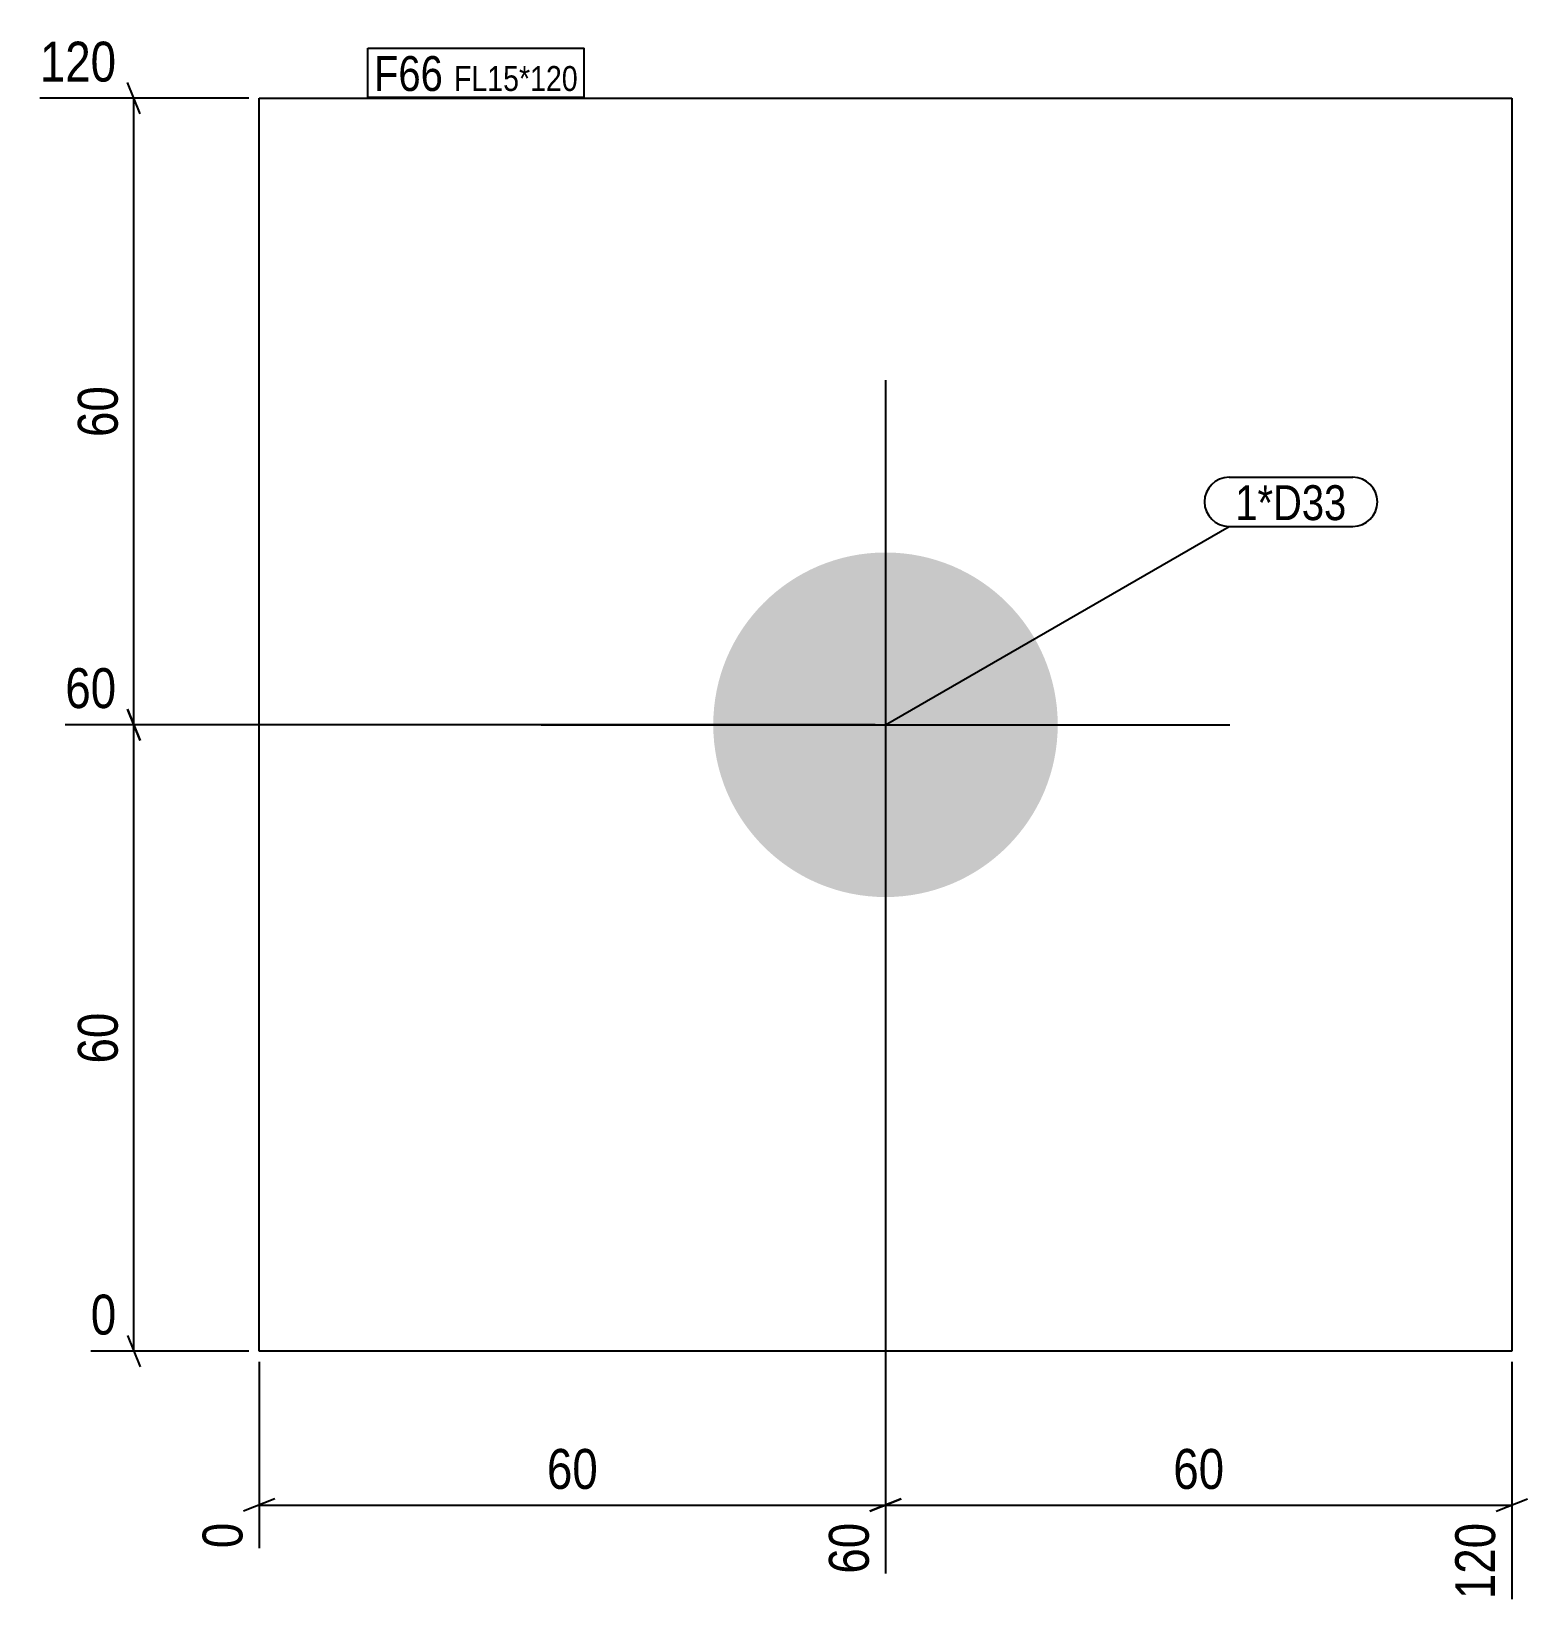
# Model space of a CAD drawing. Header units: millimetres. Extents: x 2 to 146, y 2 to 153.
import ezdxf

# ---------------------------------------------------------------- set-up
doc = ezdxf.new("R2010")
doc.units = ezdxf.units.MM
for name, color, linetype in [('MÅLSÆTNING', 7, 'Continuous'), ('STÅL', 7, 'Continuous'), ('TEKST', 7, 'Continuous')]:
    doc.layers.add(name, color=color, linetype=linetype)
doc.styles.add('Arial Narrow', font='ARIALN.TTF', dxfattribs={"height": 0.2})

msp = doc.modelspace()

# ---------------------------------------------------------------- hatches: boundary and pattern name
at = {"layer": 'STÅL', "linetype": 'Continuous'}
msp.add_hatch(color=3, dxfattribs=at).paths.add_polyline_path([(100.51, 86.74, -1), (67.51, 86.74, -1)])

# ---------------------------------------------------------------- linework, layer by layer
at = {"layer": 'MÅLSÆTNING', "color": 7, "linetype": 'Continuous'}
for p, q in [((12.61, 145.24), (11.41, 148.24)), ((23.01, 146.74), (3, 146.74)), ((12.01, 86.74), (12.01, 146.74)), ((11.41, 88.24), (12.61, 85.24)), ((12.61, 85.24), (11.41, 88.24)), ((83.01, 86.74), (5.44, 86.74)), ((83.01, 86.74), (5.44, 86.74)), ((12.01, 26.74), (12.01, 86.74)), ((84.01, 85.74), (84.01, 5.44)), ((84.01, 85.74), (84.01, 5.44)), ((11.41, 28.24), (12.61, 25.24)), ((23.01, 26.74), (7.88, 26.74)), ((24.01, 25.74), (24.01, 7.88)), ((144.01, 25.74), (144.01, 3)), ((25.51, 12.61), (22.51, 11.41)), ((85.51, 12.61), (82.51, 11.41)), ((82.51, 11.41), (85.51, 12.61)), ((142.51, 11.41), (145.51, 12.61)), ((24.01, 12.01), (84.01, 12.01)), ((84.01, 12.01), (144.01, 12.01))]:
    msp.add_line(p, q, dxfattribs=at)
at = {"layer": 'STÅL', "color": 2, "linetype": 'Continuous'}
for p, q in [((24.01, 146.74), (144.01, 146.74)), ((24.01, 26.74), (24.01, 146.74)), ((144.01, 146.74), (144.01, 26.74)), ((144.01, 26.74), (24.01, 26.74))]:
    msp.add_line(p, q, dxfattribs=at)
at = {"layer": 'STÅL', "color": 3, "linetype": 'Continuous'}
for p, q in [((84.01, 119.74), (84.01, 53.74)), ((51.01, 86.74), (117.01, 86.74))]:
    msp.add_line(p, q, dxfattribs=at)

# ---------------------------------------------------------------- wipeouts: each hides what was drawn before it
at = {"color": 0}
msp.add_wipeout([(128.18, 106.34), (128.18, 109.84), (117.52, 109.84), (117.52, 106.34)], dxfattribs=at).dxf.layer = 'TEKST'

# ---------------------------------------------------------------- next in the draw order: wipeouts: each hides what was drawn before it
at = {"color": 0, "linetype": 'Continuous'}
for points in [[(11.11, 147.54), (11.11, 153.14), (2.2, 153.14), (2.2, 147.54)], [(11.11, 87.54), (11.11, 93.14), (4.64, 93.14), (4.64, 87.54)], [(11.11, 27.54), (11.11, 33.14), (7.07, 33.14), (7.07, 27.54)], [(23.21, 11.11), (17.61, 11.11), (17.61, 7.07), (23.21, 7.07)], [(83.21, 11.11), (77.61, 11.11), (77.61, 4.64), (83.21, 4.64)], [(143.21, 11.11), (137.61, 11.11), (137.61, 2.2), (143.21, 2.2)]]:
    msp.add_wipeout(points, dxfattribs=at).dxf.layer = 'MÅLSÆTNING'
at = {"color": 0}
for points, layer in [([(11.26, 119.97), (5.66, 119.97), (5.66, 113.5), (11.26, 113.5)], 'MÅLSÆTNING'), ([(11.26, 59.97), (5.66, 59.97), (5.66, 53.5), (11.26, 53.5)], 'MÅLSÆTNING'), ([(57.25, 12.76), (57.25, 18.36), (50.77, 18.36), (50.77, 12.76)], 'MÅLSÆTNING'), ([(117.25, 12.76), (117.25, 18.36), (110.78, 18.36), (110.78, 12.76)], 'MÅLSÆTNING'), ([(41.62, 147.44), (41.62, 150.94), (35.01, 150.94), (35.01, 147.44)], 'TEKST'), ([(54.55, 147.44), (54.55, 149.94), (42.67, 149.94), (42.67, 147.44)], 'TEKST'), ([(128.18, 106.34), (128.18, 109.84), (117.52, 109.84), (117.52, 106.34)], 'TEKST')]:
    msp.add_wipeout(points, dxfattribs=at).dxf.layer = layer

# ---------------------------------------------------------------- next in the draw order: linework, layer by layer
at = {"layer": 'TEKST', "color": 7, "linetype": 'Continuous'}
for p, q in [((116.92, 110.44), (128.78, 110.44)), ((84.01, 86.74), (116.92, 105.74)), ((116.92, 105.74), (128.78, 105.74))]:
    msp.add_line(p, q, dxfattribs=at)
for centre, start, end in [((116.92, 108.09), 90, 270), ((128.78, 108.09), 270, 90)]:
    msp.add_arc(centre, 2.35, start, end, dxfattribs=at)

# ---------------------------------------------------------------- next in the draw order: texts
at = {"layer": 'MÅLSÆTNING', "color": 3, "linetype": 'Continuous', "style": 'Arial Narrow'}
for s, height, p in [('120', 3.818, (3, 148.34)), ('60', 3.818, (5.44, 88.34)), ('0', 3.82, (7.88, 28.34))]:
    msp.add_text(s, height=height, dxfattribs=at).set_placement(p)
at = {"layer": 'MÅLSÆTNING', "color": 3, "style": 'Arial Narrow'}
for p in [(10.46, 114.3), (10.46, 54.3)]:
    msp.add_text('60', height=3.818, rotation=90.0002, dxfattribs=at).set_placement(p)
for p in [(51.58, 13.56), (111.58, 13.56)]:
    msp.add_text('60', height=3.818, dxfattribs=at).set_placement(p)
at = {"layer": 'MÅLSÆTNING', "color": 3, "linetype": 'Continuous', "style": 'Arial Narrow'}
for s, height, p in [('0', 3.82, (22.41, 7.88)), ('60', 3.818, (82.41, 5.44)), ('120', 3.818, (142.41, 3))]:
    msp.add_text(s, height=height, rotation=90.0002, dxfattribs=at).set_placement(p)
at = {"layer": 'TEKST', "color": 3, "style": 'Arial Narrow'}
msp.add_text('1*D33', height=3.34, dxfattribs=at).set_placement((117.52, 106.34))

# ---------------------------------------------------------------- next in the draw order: wipeouts: each hides what was drawn before it
at = {"color": 0}
for points in [[(41.62, 147.44), (41.62, 150.94), (35.01, 150.94), (35.01, 147.44)], [(54.55, 147.44), (54.55, 149.94), (42.67, 149.94), (42.67, 147.44)]]:
    msp.add_wipeout(points, dxfattribs=at).dxf.layer = 'TEKST'

# ---------------------------------------------------------------- next in the draw order: linework, layer by layer
at = {"layer": 'TEKST', "color": 7, "linetype": 'Continuous'}
for p, q in [((34.41, 151.54), (55.15, 151.54)), ((34.41, 146.84), (34.41, 151.54)), ((55.15, 146.84), (55.15, 151.54)), ((34.41, 146.84), (55.15, 146.84))]:
    msp.add_line(p, q, dxfattribs=at)

# ---------------------------------------------------------------- next in the draw order: texts
at = {"layer": 'TEKST', "color": 3, "style": 'Arial Narrow'}
for s, height, p in [('F66', 3.34, (35.01, 147.44)), ('FL15*120', 2.386, (42.67, 147.44))]:
    msp.add_text(s, height=height, dxfattribs=at).set_placement(p)

doc.saveas('drawing.dxf')
